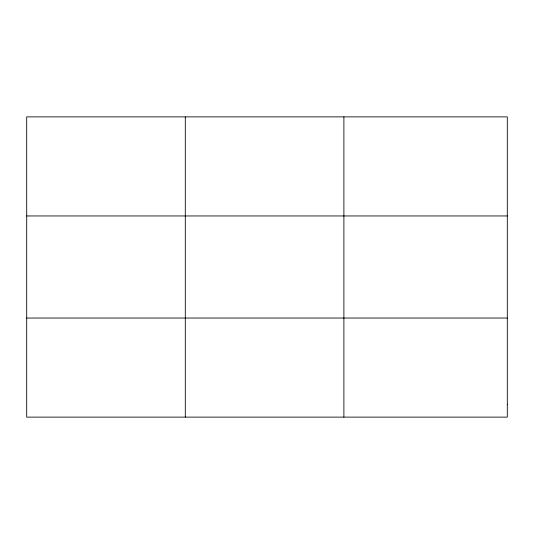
<?xml version="1.0" encoding="UTF-8"?>
<svg xmlns="http://www.w3.org/2000/svg" width="534" height="534" viewBox="0 0 534 534"><rect width="100%" height="100%" fill="white"/><g stroke="black" fill="none" stroke-linecap="round" stroke-linejoin="round"><path stroke-width="0.8" d="M185.298 116.879L185.298 417.121M343.896 116.879L343.896 417.121M26.7 215.956L507.3 215.956M26.7 318.044L507.3 318.044M507.3 404.732L507.3 417.121L26.7 417.121L26.7 116.879L507.3 116.879L507.3 404.732"/></g></svg>
